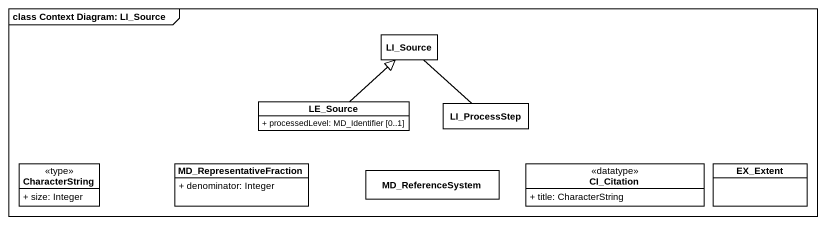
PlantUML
@startuml
mainframe class Context Diagram: LI_Source
hide circle
hide empty members
skinparam classAttributeIconSize 0
class LI_Source
class LE_Source {
  + processedLevel: MD_Identifier [0..1]
}
class LI_ProcessStep
class CharacterString <<type>> {
  + size: Integer
}
class MD_RepresentativeFraction {
  + denominator: Integer
}
class MD_ReferenceSystem
class CI_Citation <<datatype>> {
  + title: CharacterString
}
class EX_Extent
LI_Source -- LI_ProcessStep
LE_Source -up-|> LI_Source
@enduml
